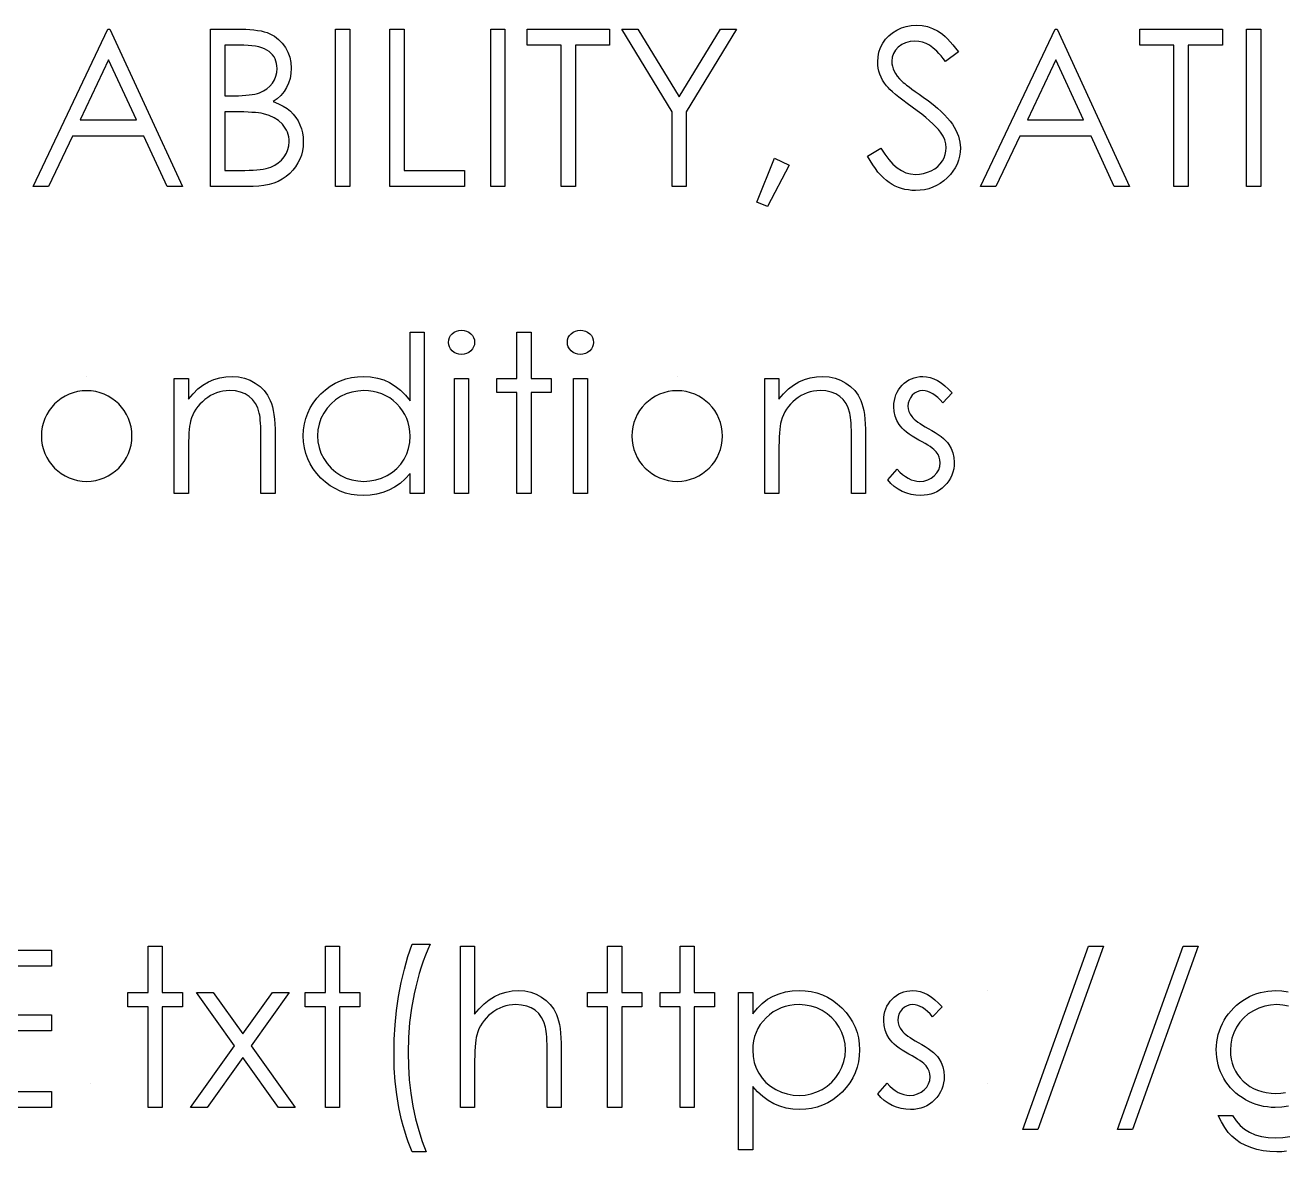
# Model space of a CAD drawing. Header units: millimetres. Extents: x -49 to 245, y 0 to 119.
# Drawn here: x 62.33 to 90.35, y 66.39 to 91.47 of the extents above; entities that cross this region are included whole.
import ezdxf

# ---------------------------------------------------------------- set-up
doc = ezdxf.new("R2010")
doc.units = ezdxf.units.MM

msp = doc.modelspace()

# ---------------------------------------------------------------- linework, layer by layer
at = {"color": 7, "linetype": 'Continuous'}
for p, q in [((63.697, 83.648), (63.697, 83.648)), ((76.845, 83.648), (76.845, 83.648)), ((83.753, 69.981), (83.753, 69.981)), ((63.785, 67.917), (63.785, 67.917)), ((83.753, 67.917), (83.753, 67.917))]:
    msp.add_line(p, q, dxfattribs=at)
at = {"color": 7, "linetype": 'Continuous', "flags": 128}
for points in [[(64.212, 91.379), (65.827, 87.879), (65.827, 87.879), (65.486, 87.879), (65.486, 87.879), (64.968, 89), (64.968, 89), (63.382, 89), (63.382, 89), (62.849, 87.879), (62.849, 87.879), (62.507, 87.879), (62.507, 87.879), (64.167, 91.379), (64.167, 91.379), (64.212, 91.379)], [(66.455, 91.379), (67.138, 91.379), (67.138, 91.379), (67.239, 91.377), (67.332, 91.372), (67.421, 91.364), (67.503, 91.353), (67.579, 91.339), (67.649, 91.322), (67.714, 91.302), (67.772, 91.278), (67.877, 91.221), (67.97, 91.152), (68.052, 91.068), (68.122, 90.971), (68.178, 90.865), (68.218, 90.753), (68.243, 90.635), (68.25, 90.511), (68.25, 90.511), (68.244, 90.396), (68.224, 90.285), (68.192, 90.18), (68.147, 90.081), (68.09, 89.989), (68.021, 89.905), (67.939, 89.832), (67.846, 89.767), (67.846, 89.767), (67.964, 89.719), (68.069, 89.667), (68.158, 89.611), (68.233, 89.551), (68.297, 89.485), (68.353, 89.415), (68.402, 89.336), (68.444, 89.252), (68.477, 89.162), (68.501, 89.07), (68.515, 88.972), (68.519, 88.872), (68.519, 88.872), (68.515, 88.77), (68.501, 88.671), (68.477, 88.578), (68.444, 88.488), (68.401, 88.402), (68.348, 88.319), (68.287, 88.241), (68.216, 88.167), (68.137, 88.099), (68.051, 88.04), (67.959, 87.991), (67.861, 87.951), (67.756, 87.919), (67.644, 87.897), (67.527, 87.883), (67.402, 87.879), (67.402, 87.879), (66.455, 87.879), (66.455, 87.879), (66.455, 91.379)], [(69.237, 91.379), (69.552, 91.379), (69.552, 91.379), (69.552, 87.879), (69.552, 87.879), (69.237, 87.879), (69.237, 87.879), (69.237, 91.379)], [(70.449, 91.379), (70.763, 91.379), (70.763, 91.379), (70.763, 88.237), (70.763, 88.237), (72.109, 88.237), (72.109, 88.237), (72.109, 87.879), (72.109, 87.879), (70.449, 87.879), (70.449, 87.879), (70.449, 91.379)], [(72.693, 91.379), (73.007, 91.379), (73.007, 91.379), (73.007, 87.879), (73.007, 87.879), (72.693, 87.879), (72.693, 87.879), (72.693, 91.379)], [(73.5, 91.02), (73.5, 91.379), (73.5, 91.379), (75.34, 91.379), (75.34, 91.379), (75.34, 91.02), (75.34, 91.02), (74.577, 91.02), (74.577, 91.02), (74.577, 87.879), (74.577, 87.879), (74.263, 87.879), (74.263, 87.879), (74.263, 91.02), (74.263, 91.02), (73.5, 91.02)], [(75.609, 91.379), (75.969, 91.379), (75.969, 91.379), (76.889, 89.875), (76.889, 89.875), (77.807, 91.379), (77.807, 91.379), (78.167, 91.379), (78.167, 91.379), (77.045, 89.542), (77.045, 89.542), (77.045, 87.879), (77.045, 87.879), (76.731, 87.879), (76.731, 87.879), (76.731, 89.542), (76.731, 89.542), (75.609, 91.379)], [(81.084, 88.554), (81.379, 88.731), (81.379, 88.731), (81.464, 88.594), (81.552, 88.476), (81.643, 88.376), (81.738, 88.294), (81.835, 88.23), (81.936, 88.184), (82.041, 88.157), (82.148, 88.148), (82.148, 88.148), (82.24, 88.153), (82.329, 88.168), (82.415, 88.193), (82.498, 88.229), (82.576, 88.273), (82.643, 88.325), (82.7, 88.383), (82.748, 88.449), (82.785, 88.519), (82.813, 88.591), (82.828, 88.664), (82.834, 88.741), (82.834, 88.741), (82.826, 88.828), (82.802, 88.915), (82.763, 89), (82.708, 89.084), (82.708, 89.084), (82.66, 89.144), (82.604, 89.206), (82.538, 89.272), (82.464, 89.34), (82.381, 89.411), (82.289, 89.485), (82.187, 89.563), (82.077, 89.643), (82.077, 89.643), (81.967, 89.722), (81.868, 89.796), (81.78, 89.864), (81.703, 89.926), (81.637, 89.983), (81.581, 90.034), (81.537, 90.079), (81.504, 90.119), (81.504, 90.119), (81.458, 90.181), (81.418, 90.244), (81.384, 90.309), (81.357, 90.375), (81.335, 90.442), (81.32, 90.511), (81.311, 90.581), (81.308, 90.651), (81.308, 90.651), (81.315, 90.762), (81.336, 90.869), (81.37, 90.97), (81.419, 91.066), (81.48, 91.154), (81.553, 91.233), (81.637, 91.301), (81.731, 91.36), (81.834, 91.407), (81.942, 91.442), (82.054, 91.461), (82.17, 91.468), (82.17, 91.468), (82.294, 91.461), (82.414, 91.437), (82.529, 91.397), (82.64, 91.341), (82.695, 91.306), (82.751, 91.265), (82.808, 91.217), (82.865, 91.162), (82.923, 91.1), (82.982, 91.032), (83.042, 90.957), (83.103, 90.876), (83.103, 90.876), (82.819, 90.661), (82.819, 90.661), (82.767, 90.726), (82.717, 90.786), (82.669, 90.84), (82.623, 90.888), (82.58, 90.93), (82.538, 90.966), (82.497, 90.997), (82.459, 91.022), (82.383, 91.06), (82.304, 91.088), (82.221, 91.104), (82.135, 91.109), (82.135, 91.109), (82.027, 91.102), (81.93, 91.077), (81.843, 91.037), (81.766, 90.981), (81.703, 90.914), (81.658, 90.839), (81.631, 90.756), (81.622, 90.666), (81.622, 90.666), (81.625, 90.61), (81.635, 90.555), (81.649, 90.5), (81.671, 90.446), (81.701, 90.391), (81.741, 90.335), (81.792, 90.276), (81.853, 90.214), (81.853, 90.214), (81.876, 90.194), (81.909, 90.167), (81.952, 90.134), (82.006, 90.093), (82.07, 90.046), (82.144, 89.993), (82.228, 89.933), (82.323, 89.865), (82.323, 89.865), (82.437, 89.782), (82.541, 89.701), (82.636, 89.623), (82.721, 89.546), (82.798, 89.473), (82.865, 89.401), (82.923, 89.332), (82.972, 89.265), (83.049, 89.133), (83.103, 89.001), (83.136, 88.868), (83.148, 88.736), (83.148, 88.736), (83.143, 88.642), (83.129, 88.551), (83.107, 88.463), (83.075, 88.378), (83.034, 88.296), (82.984, 88.218), (82.925, 88.143), (82.856, 88.071), (82.781, 88.005), (82.702, 87.947), (82.62, 87.899), (82.533, 87.86), (82.443, 87.829), (82.348, 87.806), (82.25, 87.793), (82.148, 87.789), (82.148, 87.789), (82.069, 87.792), (81.991, 87.8), (81.915, 87.813), (81.841, 87.833), (81.77, 87.857), (81.7, 87.888), (81.632, 87.923), (81.565, 87.965), (81.501, 88.012), (81.438, 88.068), (81.375, 88.13), (81.314, 88.2), (81.255, 88.277), (81.196, 88.362), (81.14, 88.454), (81.084, 88.554)], [(85.301, 91.379), (86.917, 87.879), (86.917, 87.879), (86.575, 87.879), (86.575, 87.879), (86.058, 89), (86.058, 89), (84.471, 89), (84.471, 89), (83.939, 87.879), (83.939, 87.879), (83.596, 87.879), (83.596, 87.879), (85.257, 91.379), (85.257, 91.379), (85.302, 91.379)], [(87.141, 91.02), (87.141, 91.379), (87.141, 91.379), (88.981, 91.379), (88.981, 91.379), (88.981, 91.02), (88.981, 91.02), (88.218, 91.02), (88.218, 91.02), (88.218, 87.879), (88.218, 87.879), (87.904, 87.879), (87.904, 87.879), (87.904, 91.02), (87.904, 91.02), (87.141, 91.02)], [(89.519, 91.379), (89.834, 91.379), (89.834, 91.379), (89.834, 87.879), (89.834, 87.879), (89.519, 87.879), (89.519, 87.879), (89.519, 91.379)], [(66.769, 91.02), (66.769, 89.898), (66.769, 89.898), (66.98, 89.898), (66.98, 89.898), (67.073, 89.899), (67.159, 89.902), (67.239, 89.908), (67.314, 89.915), (67.38, 89.924), (67.441, 89.936), (67.496, 89.95), (67.544, 89.966), (67.63, 90.004), (67.706, 90.053), (67.773, 90.112), (67.83, 90.18), (67.877, 90.255), (67.909, 90.335), (67.93, 90.417), (67.936, 90.505), (67.936, 90.505), (67.933, 90.563), (67.925, 90.618), (67.911, 90.67), (67.892, 90.719), (67.867, 90.765), (67.837, 90.807), (67.8, 90.846), (67.759, 90.882), (67.711, 90.914), (67.657, 90.942), (67.597, 90.966), (67.529, 90.985), (67.456, 91), (67.376, 91.011), (67.289, 91.017), (67.196, 91.02), (67.196, 91.02), (66.769, 91.02)], [(64.186, 90.696), (63.552, 89.359), (63.552, 89.359), (64.803, 89.359), (64.803, 89.359), (64.186, 90.696)], [(85.276, 90.696), (84.642, 89.359), (84.642, 89.359), (85.893, 89.359), (85.893, 89.359), (85.276, 90.696)], [(66.769, 89.539), (66.769, 88.237), (66.769, 88.237), (67.217, 88.237), (67.217, 88.237), (67.313, 88.239), (67.402, 88.242), (67.484, 88.247), (67.56, 88.256), (67.629, 88.266), (67.692, 88.278), (67.748, 88.293), (67.797, 88.31), (67.885, 88.351), (67.963, 88.403), (68.033, 88.465), (68.093, 88.537), (68.142, 88.616), (68.177, 88.698), (68.198, 88.784), (68.205, 88.872), (68.205, 88.872), (68.203, 88.927), (68.196, 88.981), (68.184, 89.033), (68.167, 89.084), (68.146, 89.131), (68.119, 89.178), (68.088, 89.223), (68.053, 89.266), (67.969, 89.344), (67.871, 89.408), (67.759, 89.46), (67.633, 89.497), (67.633, 89.497), (67.581, 89.507), (67.521, 89.516), (67.452, 89.523), (67.375, 89.528), (67.289, 89.533), (67.194, 89.536), (67.09, 89.538), (66.978, 89.539), (66.978, 89.539), (66.769, 89.539)], [(79.012, 88.507), (79.334, 88.351), (79.334, 88.351), (78.851, 87.43), (78.851, 87.43), (78.616, 87.532), (78.616, 87.532), (79.012, 88.507)], [(71.212, 84.635), (71.212, 81.045), (71.212, 81.045), (70.898, 81.045), (70.898, 81.045), (70.898, 81.488), (70.898, 81.488), (70.789, 81.37), (70.675, 81.269), (70.553, 81.185), (70.425, 81.117), (70.291, 81.066), (70.152, 81.03), (70.005, 81.007), (69.853, 81), (69.853, 81), (69.718, 81.007), (69.587, 81.025), (69.462, 81.055), (69.341, 81.097), (69.226, 81.152), (69.115, 81.218), (69.01, 81.297), (68.91, 81.388), (68.818, 81.488), (68.739, 81.592), (68.672, 81.702), (68.617, 81.818), (68.574, 81.938), (68.544, 82.064), (68.526, 82.195), (68.519, 82.331), (68.519, 82.331), (68.526, 82.464), (68.544, 82.593), (68.575, 82.717), (68.618, 82.836), (68.674, 82.949), (68.741, 83.058), (68.821, 83.163), (68.913, 83.261), (69.014, 83.352), (69.121, 83.43), (69.232, 83.497), (69.348, 83.551), (69.469, 83.594), (69.596, 83.624), (69.727, 83.641), (69.863, 83.648), (69.863, 83.648), (70.019, 83.639), (70.168, 83.614), (70.309, 83.571), (70.442, 83.512), (70.567, 83.437), (70.686, 83.344), (70.795, 83.234), (70.898, 83.108), (70.898, 83.108), (70.898, 84.635), (70.898, 84.635), (71.212, 84.635)], [(72.04, 84.68), (72.099, 84.675), (72.153, 84.66), (72.202, 84.635), (72.247, 84.601), (72.285, 84.559), (72.312, 84.513), (72.328, 84.463), (72.334, 84.409), (72.334, 84.409), (72.328, 84.357), (72.312, 84.307), (72.285, 84.262), (72.247, 84.221), (72.202, 84.186), (72.153, 84.161), (72.099, 84.146), (72.04, 84.141), (72.04, 84.141), (71.983, 84.146), (71.93, 84.161), (71.881, 84.186), (71.836, 84.221), (71.799, 84.262), (71.772, 84.307), (71.756, 84.357), (71.75, 84.409), (71.75, 84.409), (71.756, 84.463), (71.772, 84.513), (71.799, 84.559), (71.836, 84.601), (71.881, 84.635), (71.93, 84.66), (71.983, 84.675), (72.04, 84.68)], [(73.276, 84.635), (73.59, 84.635), (73.59, 84.635), (73.59, 83.603), (73.59, 83.603), (74.039, 83.603), (74.039, 83.603), (74.039, 83.289), (74.039, 83.289), (73.59, 83.289), (73.59, 83.289), (73.59, 81.045), (73.59, 81.045), (73.276, 81.045), (73.276, 81.045), (73.276, 83.289), (73.276, 83.289), (72.827, 83.289), (72.827, 83.289), (72.827, 83.603), (72.827, 83.603), (73.276, 83.603), (73.276, 83.603), (73.276, 84.635)], [(74.688, 84.68), (74.746, 84.675), (74.8, 84.66), (74.85, 84.635), (74.895, 84.601), (74.933, 84.559), (74.959, 84.513), (74.975, 84.463), (74.981, 84.409), (74.981, 84.409), (74.975, 84.357), (74.959, 84.307), (74.933, 84.262), (74.895, 84.221), (74.85, 84.186), (74.8, 84.161), (74.746, 84.146), (74.688, 84.141), (74.688, 84.141), (74.63, 84.146), (74.578, 84.161), (74.528, 84.186), (74.483, 84.221), (74.446, 84.262), (74.419, 84.307), (74.403, 84.357), (74.398, 84.409), (74.398, 84.409), (74.403, 84.463), (74.419, 84.513), (74.446, 84.559), (74.483, 84.601), (74.528, 84.635), (74.578, 84.66), (74.63, 84.675), (74.688, 84.68)], [(65.648, 83.603), (65.962, 83.603), (65.962, 83.603), (65.962, 83.142), (65.962, 83.142), (66.065, 83.265), (66.173, 83.371), (66.286, 83.458), (66.406, 83.527), (66.53, 83.58), (66.659, 83.618), (66.795, 83.64), (66.935, 83.648), (66.935, 83.648), (67.077, 83.639), (67.21, 83.612), (67.335, 83.566), (67.451, 83.503), (67.556, 83.425), (67.647, 83.334), (67.723, 83.23), (67.784, 83.113), (67.809, 83.048), (67.831, 82.974), (67.849, 82.892), (67.865, 82.801), (67.876, 82.701), (67.884, 82.593), (67.89, 82.476), (67.891, 82.351), (67.891, 82.351), (67.891, 81.045), (67.891, 81.045), (67.577, 81.045), (67.577, 81.045), (67.577, 82.248), (67.577, 82.248), (67.576, 82.353), (67.575, 82.448), (67.572, 82.534), (67.568, 82.612), (67.562, 82.68), (67.556, 82.739), (67.548, 82.79), (67.54, 82.83), (67.54, 82.83), (67.504, 82.948), (67.454, 83.05), (67.391, 83.137), (67.315, 83.207), (67.225, 83.263), (67.123, 83.302), (67.008, 83.326), (66.88, 83.334), (66.88, 83.334), (66.805, 83.331), (66.731, 83.322), (66.659, 83.306), (66.589, 83.285), (66.521, 83.257), (66.455, 83.224), (66.392, 83.184), (66.33, 83.139), (66.272, 83.088), (66.219, 83.036), (66.171, 82.98), (66.129, 82.921), (66.091, 82.859), (66.059, 82.794), (66.032, 82.726), (66.01, 82.656), (66.01, 82.656), (65.999, 82.604), (65.989, 82.543), (65.981, 82.472), (65.974, 82.391), (65.969, 82.3), (65.965, 82.2), (65.962, 82.09), (65.962, 81.97), (65.962, 81.97), (65.962, 81.045), (65.962, 81.045), (65.648, 81.045), (65.648, 81.045), (65.648, 83.603)], [(71.885, 83.603), (72.199, 83.603), (72.199, 83.603), (72.199, 81.045), (72.199, 81.045), (71.885, 81.045), (71.885, 81.045), (71.885, 83.603)], [(74.532, 83.603), (74.846, 83.603), (74.846, 83.603), (74.846, 81.045), (74.846, 81.045), (74.532, 81.045), (74.532, 81.045), (74.532, 83.603)], [(78.795, 83.603), (79.109, 83.603), (79.109, 83.603), (79.109, 83.142), (79.109, 83.142), (79.212, 83.265), (79.32, 83.371), (79.434, 83.458), (79.553, 83.527), (79.677, 83.58), (79.807, 83.618), (79.942, 83.64), (80.082, 83.648), (80.082, 83.648), (80.224, 83.639), (80.357, 83.612), (80.482, 83.566), (80.598, 83.503), (80.704, 83.425), (80.795, 83.334), (80.87, 83.23), (80.931, 83.113), (80.957, 83.048), (80.978, 82.974), (80.997, 82.892), (81.012, 82.801), (81.023, 82.701), (81.032, 82.593), (81.037, 82.476), (81.039, 82.351), (81.039, 82.351), (81.039, 81.045), (81.039, 81.045), (80.725, 81.045), (80.725, 81.045), (80.725, 82.248), (80.725, 82.248), (80.724, 82.353), (80.722, 82.448), (80.72, 82.534), (80.715, 82.612), (80.71, 82.68), (80.704, 82.739), (80.696, 82.79), (80.687, 82.83), (80.687, 82.83), (80.652, 82.948), (80.602, 83.05), (80.539, 83.137), (80.462, 83.207), (80.373, 83.263), (80.27, 83.302), (80.155, 83.326), (80.028, 83.334), (80.028, 83.334), (79.952, 83.331), (79.878, 83.322), (79.806, 83.306), (79.737, 83.285), (79.669, 83.257), (79.603, 83.224), (79.539, 83.184), (79.477, 83.139), (79.419, 83.088), (79.367, 83.036), (79.319, 82.98), (79.276, 82.921), (79.239, 82.859), (79.207, 82.794), (79.179, 82.726), (79.158, 82.656), (79.158, 82.656), (79.146, 82.604), (79.137, 82.543), (79.128, 82.472), (79.121, 82.391), (79.116, 82.3), (79.112, 82.2), (79.11, 82.09), (79.109, 81.97), (79.109, 81.97), (79.109, 81.045), (79.109, 81.045), (78.795, 81.045), (78.795, 81.045), (78.795, 83.603)], [(82.968, 83.284), (82.755, 83.064), (82.755, 83.064), (82.699, 83.128), (82.643, 83.182), (82.587, 83.228), (82.532, 83.266), (82.477, 83.296), (82.422, 83.317), (82.367, 83.329), (82.313, 83.334), (82.313, 83.334), (82.247, 83.327), (82.186, 83.308), (82.13, 83.275), (82.078, 83.23), (82.036, 83.176), (82.006, 83.118), (81.987, 83.056), (81.981, 82.989), (81.981, 82.989), (81.987, 82.929), (82.003, 82.871), (82.03, 82.813), (82.068, 82.757), (82.068, 82.757), (82.092, 82.729), (82.123, 82.699), (82.16, 82.668), (82.203, 82.635), (82.252, 82.602), (82.306, 82.567), (82.367, 82.531), (82.433, 82.494), (82.433, 82.494), (82.515, 82.447), (82.589, 82.402), (82.657, 82.356), (82.718, 82.311), (82.772, 82.267), (82.82, 82.222), (82.86, 82.178), (82.894, 82.135), (82.894, 82.135), (82.946, 82.044), (82.984, 81.948), (83.005, 81.847), (83.013, 81.739), (83.013, 81.739), (83.01, 81.664), (83, 81.591), (82.983, 81.521), (82.96, 81.454), (82.929, 81.389), (82.892, 81.328), (82.849, 81.27), (82.798, 81.215), (82.743, 81.164), (82.685, 81.121), (82.623, 81.084), (82.558, 81.054), (82.489, 81.03), (82.417, 81.014), (82.342, 81.004), (82.264, 81), (82.264, 81), (82.158, 81.006), (82.055, 81.023), (81.954, 81.052), (81.855, 81.092), (81.762, 81.143), (81.677, 81.202), (81.6, 81.27), (81.532, 81.347), (81.532, 81.347), (81.741, 81.584), (81.741, 81.584), (81.801, 81.521), (81.862, 81.466), (81.924, 81.42), (81.987, 81.382), (82.05, 81.352), (82.116, 81.331), (82.181, 81.319), (82.247, 81.314), (82.247, 81.314), (82.338, 81.322), (82.421, 81.345), (82.498, 81.383), (82.567, 81.437), (82.625, 81.501), (82.666, 81.571), (82.691, 81.645), (82.699, 81.726), (82.699, 81.726), (82.693, 81.793), (82.677, 81.856), (82.651, 81.915), (82.613, 81.97), (82.613, 81.97), (82.588, 81.997), (82.557, 82.025), (82.518, 82.056), (82.473, 82.088), (82.421, 82.122), (82.362, 82.157), (82.297, 82.194), (82.225, 82.234), (82.225, 82.234), (82.147, 82.278), (82.076, 82.322), (82.011, 82.366), (81.952, 82.41), (81.9, 82.453), (81.855, 82.496), (81.816, 82.54), (81.784, 82.583), (81.784, 82.583), (81.733, 82.672), (81.696, 82.768), (81.674, 82.869), (81.667, 82.977), (81.667, 82.977), (81.67, 83.048), (81.678, 83.115), (81.693, 83.179), (81.712, 83.241), (81.738, 83.299), (81.77, 83.355), (81.807, 83.407), (81.85, 83.456), (81.898, 83.501), (81.948, 83.54), (82.001, 83.573), (82.057, 83.6), (82.117, 83.621), (82.179, 83.636), (82.245, 83.645), (82.313, 83.648), (82.313, 83.648), (82.395, 83.642), (82.476, 83.625), (82.558, 83.597), (82.64, 83.557), (82.721, 83.505), (82.803, 83.443), (82.886, 83.369), (82.968, 83.284)], [(69.867, 83.334), (69.73, 83.325), (69.598, 83.301), (69.472, 83.259), (69.35, 83.202), (69.238, 83.13), (69.138, 83.043), (69.049, 82.945), (68.973, 82.832), (68.912, 82.711), (68.869, 82.586), (68.842, 82.459), (68.834, 82.328), (68.834, 82.328), (68.843, 82.197), (68.869, 82.07), (68.913, 81.945), (68.974, 81.823), (69.052, 81.709), (69.14, 81.609), (69.241, 81.522), (69.354, 81.448), (69.475, 81.389), (69.601, 81.348), (69.73, 81.323), (69.864, 81.314), (69.864, 81.314), (70, 81.323), (70.133, 81.347), (70.261, 81.389), (70.386, 81.447), (70.502, 81.519), (70.604, 81.603), (70.691, 81.699), (70.764, 81.807), (70.823, 81.924), (70.865, 82.048), (70.889, 82.18), (70.898, 82.318), (70.898, 82.318), (70.893, 82.424), (70.879, 82.526), (70.856, 82.623), (70.823, 82.716), (70.781, 82.804), (70.73, 82.888), (70.67, 82.968), (70.6, 83.043), (70.523, 83.111), (70.443, 83.17), (70.357, 83.22), (70.268, 83.261), (70.174, 83.293), (70.076, 83.315), (69.974, 83.329), (69.867, 83.334)], [(65.064, 70.968), (65.378, 70.968), (65.378, 70.968), (65.378, 69.936), (65.378, 69.936), (65.827, 69.936), (65.827, 69.936), (65.827, 69.622), (65.827, 69.622), (65.378, 69.622), (65.378, 69.622), (65.378, 67.379), (65.378, 67.379), (65.064, 67.379), (65.064, 67.379), (65.064, 69.622), (65.064, 69.622), (64.616, 69.622), (64.616, 69.622), (64.616, 69.936), (64.616, 69.936), (65.064, 69.936), (65.064, 69.936), (65.064, 70.968)], [(69.013, 70.968), (69.327, 70.968), (69.327, 70.968), (69.327, 69.936), (69.327, 69.936), (69.776, 69.936), (69.776, 69.936), (69.776, 69.622), (69.776, 69.622), (69.327, 69.622), (69.327, 69.622), (69.327, 67.379), (69.327, 67.379), (69.013, 67.379), (69.013, 67.379), (69.013, 69.622), (69.013, 69.622), (68.564, 69.622), (68.564, 69.622), (68.564, 69.936), (68.564, 69.936), (69.013, 69.936), (69.013, 69.936), (69.013, 70.968)], [(70.943, 71.013), (71.346, 71.013), (71.346, 71.013), (71.292, 70.893), (71.24, 70.766), (71.191, 70.636), (71.145, 70.501), (71.101, 70.36), (71.06, 70.214), (71.022, 70.064), (70.987, 69.908), (70.929, 69.59), (70.886, 69.267), (70.861, 68.939), (70.853, 68.605), (70.853, 68.605), (70.86, 68.298), (70.879, 67.995), (70.913, 67.698), (70.96, 67.407), (71.019, 67.127), (71.088, 66.865), (71.168, 66.619), (71.257, 66.391), (71.257, 66.391), (70.943, 66.391), (70.943, 66.391), (70.898, 66.499), (70.855, 66.61), (70.815, 66.726), (70.777, 66.848), (70.741, 66.973), (70.708, 67.104), (70.677, 67.238), (70.648, 67.378), (70.6, 67.665), (70.566, 67.958), (70.546, 68.256), (70.539, 68.561), (70.539, 68.561), (70.545, 68.889), (70.565, 69.215), (70.597, 69.534), (70.642, 69.851), (70.699, 70.158), (70.769, 70.455), (70.85, 70.74), (70.943, 71.013)], [(72.019, 70.968), (72.334, 70.968), (72.334, 70.968), (72.334, 69.453), (72.334, 69.453), (72.437, 69.577), (72.547, 69.684), (72.66, 69.776), (72.779, 69.849), (72.904, 69.907), (73.033, 69.948), (73.167, 69.973), (73.307, 69.981), (73.307, 69.981), (73.448, 69.972), (73.582, 69.945), (73.706, 69.9), (73.823, 69.837), (73.928, 69.758), (74.019, 69.668), (74.095, 69.564), (74.156, 69.448), (74.181, 69.383), (74.203, 69.309), (74.221, 69.227), (74.236, 69.136), (74.248, 69.035), (74.256, 68.927), (74.262, 68.81), (74.263, 68.685), (74.263, 68.685), (74.263, 67.379), (74.263, 67.379), (73.949, 67.379), (73.949, 67.379), (73.949, 68.582), (73.949, 68.582), (73.948, 68.686), (73.947, 68.781), (73.944, 68.868), (73.94, 68.946), (73.935, 69.014), (73.929, 69.072), (73.921, 69.123), (73.912, 69.164), (73.912, 69.164), (73.875, 69.281), (73.824, 69.384), (73.761, 69.47), (73.685, 69.541), (73.596, 69.596), (73.494, 69.635), (73.379, 69.659), (73.251, 69.667), (73.251, 69.667), (73.176, 69.664), (73.102, 69.655), (73.03, 69.64), (72.96, 69.619), (72.892, 69.591), (72.827, 69.558), (72.763, 69.518), (72.702, 69.472), (72.643, 69.422), (72.591, 69.369), (72.543, 69.313), (72.5, 69.254), (72.463, 69.192), (72.431, 69.128), (72.404, 69.06), (72.382, 68.99), (72.382, 68.99), (72.371, 68.939), (72.361, 68.878), (72.352, 68.807), (72.345, 68.725), (72.341, 68.635), (72.336, 68.534), (72.334, 68.424), (72.334, 68.303), (72.334, 68.303), (72.334, 67.379), (72.334, 67.379), (72.019, 67.379), (72.019, 67.379), (72.019, 70.968)], [(75.295, 70.968), (75.609, 70.968), (75.609, 70.968), (75.609, 69.936), (75.609, 69.936), (76.058, 69.936), (76.058, 69.936), (76.058, 69.622), (76.058, 69.622), (75.609, 69.622), (75.609, 69.622), (75.609, 67.379), (75.609, 67.379), (75.295, 67.379), (75.295, 67.379), (75.295, 69.622), (75.295, 69.622), (74.846, 69.622), (74.846, 69.622), (74.846, 69.936), (74.846, 69.936), (75.295, 69.936), (75.295, 69.936), (75.295, 70.968)], [(76.91, 70.968), (77.225, 70.968), (77.225, 70.968), (77.225, 69.936), (77.225, 69.936), (77.673, 69.936), (77.673, 69.936), (77.673, 69.622), (77.673, 69.622), (77.225, 69.622), (77.225, 69.622), (77.225, 67.379), (77.225, 67.379), (76.91, 67.379), (76.91, 67.379), (76.91, 69.622), (76.91, 69.622), (76.462, 69.622), (76.462, 69.622), (76.462, 69.936), (76.462, 69.936), (76.91, 69.936), (76.91, 69.936), (76.91, 70.968)], [(86.334, 70.968), (84.87, 66.885), (84.87, 66.885), (84.539, 66.885), (84.539, 66.885), (86.003, 70.968), (86.003, 70.968), (86.334, 70.968)], [(88.443, 70.968), (86.979, 66.885), (86.979, 66.885), (86.648, 66.885), (86.648, 66.885), (88.112, 70.968), (88.112, 70.968), (88.443, 70.968)], [(60.936, 70.879), (62.91, 70.879), (62.91, 70.879), (62.91, 70.52), (62.91, 70.52), (61.25, 70.52), (61.25, 70.52), (61.25, 69.443), (61.25, 69.443), (62.91, 69.443), (62.91, 69.443), (62.91, 69.084), (62.91, 69.084), (61.25, 69.084), (61.25, 69.084), (61.25, 67.737), (61.25, 67.737), (62.91, 67.737), (62.91, 67.737), (62.91, 67.379), (62.91, 67.379), (60.936, 67.379), (60.936, 67.379), (60.936, 70.879)], [(66.141, 69.936), (66.515, 69.936), (66.515, 69.936), (67.173, 69.014), (67.173, 69.014), (67.832, 69.936), (67.832, 69.936), (68.205, 69.936), (68.205, 69.936), (67.36, 68.752), (67.36, 68.752), (68.34, 67.379), (68.34, 67.379), (67.966, 67.379), (67.966, 67.379), (67.173, 68.49), (67.173, 68.49), (66.38, 67.379), (66.38, 67.379), (66.007, 67.379), (66.007, 67.379), (66.987, 68.752), (66.987, 68.752), (66.141, 69.936)], [(78.212, 69.936), (78.526, 69.936), (78.526, 69.936), (78.526, 69.463), (78.526, 69.463), (78.629, 69.589), (78.739, 69.696), (78.857, 69.786), (78.982, 69.857), (79.116, 69.911), (79.256, 69.95), (79.404, 69.973), (79.559, 69.981), (79.559, 69.981), (79.695, 69.975), (79.827, 69.957), (79.953, 69.927), (80.075, 69.884), (80.191, 69.83), (80.302, 69.764), (80.408, 69.685), (80.509, 69.595), (80.602, 69.496), (80.682, 69.391), (80.75, 69.283), (80.805, 69.169), (80.849, 69.05), (80.88, 68.927), (80.898, 68.798), (80.904, 68.664), (80.904, 68.664), (80.898, 68.528), (80.88, 68.397), (80.849, 68.272), (80.807, 68.151), (80.751, 68.035), (80.684, 67.925), (80.605, 67.821), (80.513, 67.721), (80.413, 67.63), (80.307, 67.552), (80.197, 67.485), (80.082, 67.43), (79.961, 67.388), (79.836, 67.358), (79.704, 67.34), (79.569, 67.334), (79.569, 67.334), (79.417, 67.341), (79.27, 67.366), (79.131, 67.405), (78.997, 67.461), (78.87, 67.533), (78.749, 67.62), (78.635, 67.723), (78.526, 67.842), (78.526, 67.842), (78.526, 66.436), (78.526, 66.436), (78.212, 66.436), (78.212, 66.436), (78.212, 69.936)], [(82.744, 69.617), (82.531, 69.398), (82.531, 69.398), (82.475, 69.461), (82.418, 69.516), (82.362, 69.562), (82.308, 69.6), (82.252, 69.629), (82.198, 69.65), (82.143, 69.663), (82.089, 69.667), (82.089, 69.667), (82.023, 69.661), (81.962, 69.641), (81.905, 69.609), (81.854, 69.563), (81.811, 69.509), (81.781, 69.452), (81.763, 69.389), (81.757, 69.323), (81.757, 69.323), (81.762, 69.262), (81.778, 69.204), (81.806, 69.147), (81.844, 69.091), (81.844, 69.091), (81.868, 69.062), (81.899, 69.032), (81.935, 69.001), (81.978, 68.969), (82.027, 68.935), (82.082, 68.901), (82.142, 68.864), (82.209, 68.827), (82.209, 68.827), (82.29, 68.781), (82.365, 68.735), (82.433, 68.69), (82.494, 68.645), (82.547, 68.6), (82.595, 68.556), (82.636, 68.512), (82.669, 68.468), (82.669, 68.468), (82.721, 68.378), (82.759, 68.282), (82.781, 68.18), (82.789, 68.073), (82.789, 68.073), (82.785, 67.997), (82.775, 67.924), (82.759, 67.854), (82.735, 67.787), (82.705, 67.723), (82.668, 67.662), (82.625, 67.604), (82.574, 67.548), (82.519, 67.498), (82.461, 67.454), (82.399, 67.418), (82.334, 67.388), (82.265, 67.364), (82.193, 67.347), (82.118, 67.337), (82.039, 67.334), (82.039, 67.334), (81.933, 67.339), (81.83, 67.357), (81.729, 67.386), (81.63, 67.425), (81.537, 67.476), (81.452, 67.536), (81.376, 67.604), (81.308, 67.68), (81.308, 67.68), (81.516, 67.917), (81.516, 67.917), (81.576, 67.854), (81.637, 67.799), (81.7, 67.753), (81.762, 67.715), (81.826, 67.686), (81.891, 67.665), (81.956, 67.652), (82.023, 67.648), (82.023, 67.648), (82.114, 67.655), (82.197, 67.679), (82.273, 67.716), (82.343, 67.77), (82.4, 67.834), (82.442, 67.904), (82.466, 67.979), (82.475, 68.059), (82.475, 68.059), (82.469, 68.126), (82.453, 68.189), (82.426, 68.248), (82.388, 68.303), (82.388, 68.303), (82.364, 68.33), (82.332, 68.359), (82.294, 68.39), (82.249, 68.422), (82.197, 68.455), (82.138, 68.49), (82.073, 68.528), (82.001, 68.567), (82.001, 68.567), (81.923, 68.611), (81.851, 68.655), (81.787, 68.699), (81.728, 68.743), (81.676, 68.786), (81.631, 68.83), (81.592, 68.873), (81.56, 68.916), (81.56, 68.916), (81.508, 69.005), (81.472, 69.101), (81.45, 69.202), (81.443, 69.31), (81.443, 69.31), (81.445, 69.381), (81.454, 69.448), (81.468, 69.513), (81.488, 69.574), (81.514, 69.633), (81.546, 69.688), (81.583, 69.741), (81.626, 69.79), (81.673, 69.835), (81.724, 69.873), (81.777, 69.906), (81.833, 69.933), (81.893, 69.954), (81.955, 69.969), (82.02, 69.978), (82.089, 69.981), (82.089, 69.981), (82.17, 69.975), (82.252, 69.959), (82.334, 69.93), (82.416, 69.89), (82.497, 69.839), (82.579, 69.776), (82.662, 69.703), (82.744, 69.617)], [(90.45, 67.41), (90.306, 67.386), (90.157, 67.379), (90.157, 67.379), (90.07, 67.381), (89.984, 67.39), (89.899, 67.403), (89.815, 67.422), (89.733, 67.447), (89.653, 67.477), (89.573, 67.512), (89.495, 67.552), (89.42, 67.598), (89.349, 67.647), (89.282, 67.7), (89.22, 67.756), (89.163, 67.817), (89.109, 67.881), (89.06, 67.949), (89.015, 68.02), (88.976, 68.094), (88.942, 68.171), (88.912, 68.249), (88.888, 68.329), (88.87, 68.41), (88.857, 68.493), (88.849, 68.579), (88.846, 68.666), (88.846, 68.666), (88.849, 68.753), (88.858, 68.839), (88.871, 68.923), (88.891, 69.006), (88.915, 69.087), (88.945, 69.167), (88.981, 69.245), (89.022, 69.322), (89.069, 69.396), (89.119, 69.466), (89.174, 69.532), (89.233, 69.595), (89.296, 69.653), (89.363, 69.707), (89.435, 69.757), (89.51, 69.804), (89.589, 69.845), (89.668, 69.882), (89.749, 69.912), (89.83, 69.937), (89.913, 69.956), (89.997, 69.97), (90.082, 69.978), (90.167, 69.981), (90.167, 69.981), (90.308, 69.974), (90.444, 69.954)], [(79.556, 69.667), (79.45, 69.663), (79.348, 69.649), (79.249, 69.626), (79.155, 69.594), (79.066, 69.553), (78.981, 69.504), (78.9, 69.444), (78.823, 69.376), (78.754, 69.301), (78.693, 69.222), (78.642, 69.138), (78.6, 69.049), (78.568, 68.957), (78.545, 68.859), (78.531, 68.758), (78.526, 68.652), (78.526, 68.652), (78.534, 68.513), (78.559, 68.382), (78.6, 68.257), (78.658, 68.14), (78.732, 68.033), (78.82, 67.937), (78.923, 67.852), (79.039, 67.78), (79.165, 67.722), (79.294, 67.681), (79.425, 67.656), (79.561, 67.648), (79.561, 67.648), (79.695, 67.656), (79.824, 67.681), (79.949, 67.723), (80.07, 67.782), (80.183, 67.855), (80.284, 67.942), (80.372, 68.042), (80.448, 68.156), (80.51, 68.278), (80.555, 68.403), (80.581, 68.53), (80.59, 68.661), (80.59, 68.661), (80.582, 68.792), (80.555, 68.92), (80.511, 69.044), (80.45, 69.165), (80.374, 69.278), (80.286, 69.377), (80.185, 69.463), (80.073, 69.535), (79.952, 69.593), (79.826, 69.634), (79.694, 69.659), (79.557, 69.667)], [(90.192, 69.667), (90.055, 69.659), (89.923, 69.633), (89.796, 69.592), (89.673, 69.533), (89.559, 69.46), (89.459, 69.374), (89.372, 69.275), (89.296, 69.164), (89.237, 69.043), (89.195, 68.918), (89.169, 68.788), (89.16, 68.653), (89.16, 68.653), (89.165, 68.551), (89.178, 68.454), (89.2, 68.361), (89.231, 68.273), (89.271, 68.189), (89.319, 68.11), (89.376, 68.035), (89.442, 67.965), (89.515, 67.901), (89.594, 67.845), (89.678, 67.799), (89.766, 67.761), (89.86, 67.731), (89.96, 67.709), (90.064, 67.697), (90.174, 67.693), (90.174, 67.693), (90.284, 67.697), (90.39, 67.709)], [(90.452, 69.635), (90.324, 69.659), (90.193, 69.667)], [(90.411, 66.403), (90.306, 66.394), (90.197, 66.391), (90.197, 66.391), (90.039, 66.397), (89.889, 66.415), (89.747, 66.444), (89.613, 66.485), (89.489, 66.536), (89.378, 66.595), (89.279, 66.662), (89.191, 66.737), (89.111, 66.825), (89.035, 66.931), (88.961, 67.056), (88.891, 67.199), (88.891, 67.199), (89.205, 67.199), (89.205, 67.199), (89.285, 67.081), (89.375, 66.98), (89.476, 66.895), (89.587, 66.826), (89.712, 66.773), (89.85, 66.736), (90.001, 66.713), (90.167, 66.705), (90.167, 66.705), (90.331, 66.713), (90.482, 66.736)]]:
    msp.add_lwpolyline(points, dxfattribs=at)
at = {"color": 7, "linetype": 'Continuous'}
for centre, start, end in [((63.696, 82.324), 90.0001, 89.9999), ((76.843, 82.324), 90.0007, 89.9993)]:
    msp.add_arc(centre, 1.009, start, end, dxfattribs=at)

doc.saveas('drawing.dxf')
